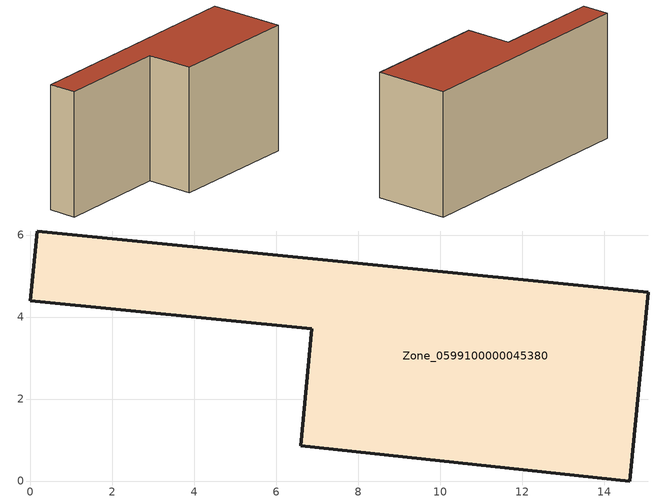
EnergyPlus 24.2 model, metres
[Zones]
Zone_0599100000045380
 floor ground (C_G): 0.16,6.1 15.07,4.61 14.62,0 6.6,0.85 6.86,3.71 0,4.39 z0
 wall outside (C_F): 15.07,4.61 0.16,6.1 0,4.39 6.86,3.71 6.6,0.85 14.62,0 15.07,4.61 z0:7.72
 roof outside (C_R): 14.62,0 15.07,4.61 0.16,6.1 0,4.39 6.86,3.71 6.6,0.85 z7.72
[BUILDING]
Pand.0599100000045380: North Axis=0; Terrain=City; Loads Convergence Tolerance Value=0.04; Temperature Convergence Tolerance Value=0.4; Solar Distribution=FullExterior; Maximum Number of Warmup Days=25; Minimum Number of Warmup Days=1
[Site:Location]
Rotterdam.The.Hague.AP_ZH_NLD Design_Conditions: Latitude=51.96; Longitude=4.45; Time Zone=1; Elevation=-4.5
[SITE:GROUNDTEMPERATURE:BUILDINGSURFACE]
18, 18, 18, 18, 18, 18, 18, 18, 18, 18, 18, 18
[MATERIAL] Thermal Absorptance=0.9; Solar Absorptance=0.7; Visible Absorptance=0.7
Name | Roughness | Thickness | Conductivity | Density | Specific Heat
G.TI.1946 | MediumSmooth | 0.15 | 1 | 540 | 1210
F.TI.1946 | Rough | 0.3 | 0.857143 | 1920 | 840
R.TI.1946 | MediumRough | 0.2 | 0.1 | 1500 | 1000
[CONSTRUCTION]
C_G: G.TI.1946
C_F: F.TI.1946
C_R: R.TI.1946
[ZONE]
Zone_0599100000045380: Type=1; Multiplier=1; Ceiling Height=Autocalculate; Volume=Autocalculate; Floor Area=autocalculate; Part of Total Floor Area=Yes
[ZONEINFILTRATION:DESIGNFLOWRATE]
Infil_Zone_0599100000045380: Zone or ZoneList or Space or SpaceList=Zone_0599100000045380; Schedule=AlwaysOn; Design Flow Rate Calculation Method=Flow/Area; Flow Rate per Floor Area=0.003; Constant Term Coefficient=1; Temperature Term Coefficient=0; Velocity Term Coefficient=0; Velocity Squared Term Coefficient=0
[HVACTEMPLATE:ZONE:IDEALLOADSAIRSYSTEM]
Zone_0599100000045380: Maximum Heating Supply Air Temperature=50; Minimum Cooling Supply Air Temperature=13; Maximum Heating Supply Air Humidity Ratio=0.0156; Minimum Cooling Supply Air Humidity Ratio=0.0077; Heating Limit=NoLimit; Cooling Limit=NoLimit; Dehumidification Control Type=ConstantSensibleHeatRatio; Cooling Sensible Heat Ratio=0.7; Dehumidification Setpoint=60; Humidification Control Type=None; Humidification Setpoint=30; Outdoor Air Method=None; Outdoor Air Flow Rate per Person=0.00944; Outdoor Air Flow Rate per Zone Floor Area=0; Outdoor Air Flow Rate per Zone=0; Demand Controlled Ventilation Type=None; Outdoor Air Economizer Type=NoEconomizer; Heat Recovery Type=None; Sensible Heat Recovery Effectiveness=0.7; Latent Heat Recovery Effectiveness=0.65
[ZONECONTROL:THERMOSTAT]
ThermostatControl_Zone_0599100000045380: Zone or ZoneList=Zone_0599100000045380; Control Type Schedule=DualSetpointControlType; Control 1=Thermostat_Zone_0599100000045380; Temperature Difference Between Cutout And Setpoint=0
[THERMOSTATSETPOINT:DUALSETPOINT]
Thermostat_Zone_0599100000045380: Heating Setpoint Temperature Schedule=HeatingSetpoint_Zone_0599100000045380; Cooling Setpoint Temperature Schedule=CoolingSetpoint_Zone_0599100000045380
[SCHEDULE:COMPACT]
HeatingSetpoint_Zone_0599100000045380: Through: 12/31, For: AllDays, Until: 24:00, 21
CoolingSetpoint_Zone_0599100000045380: Through: 12/31, For: AllDays, Until: 24:00, 24
DualSetpointControlType: Through: 12/31, For: AllDays, Until: 24:00, 4
AlwaysOn: Through: 12/31, For: AllDays, Until: 24:00, 1
